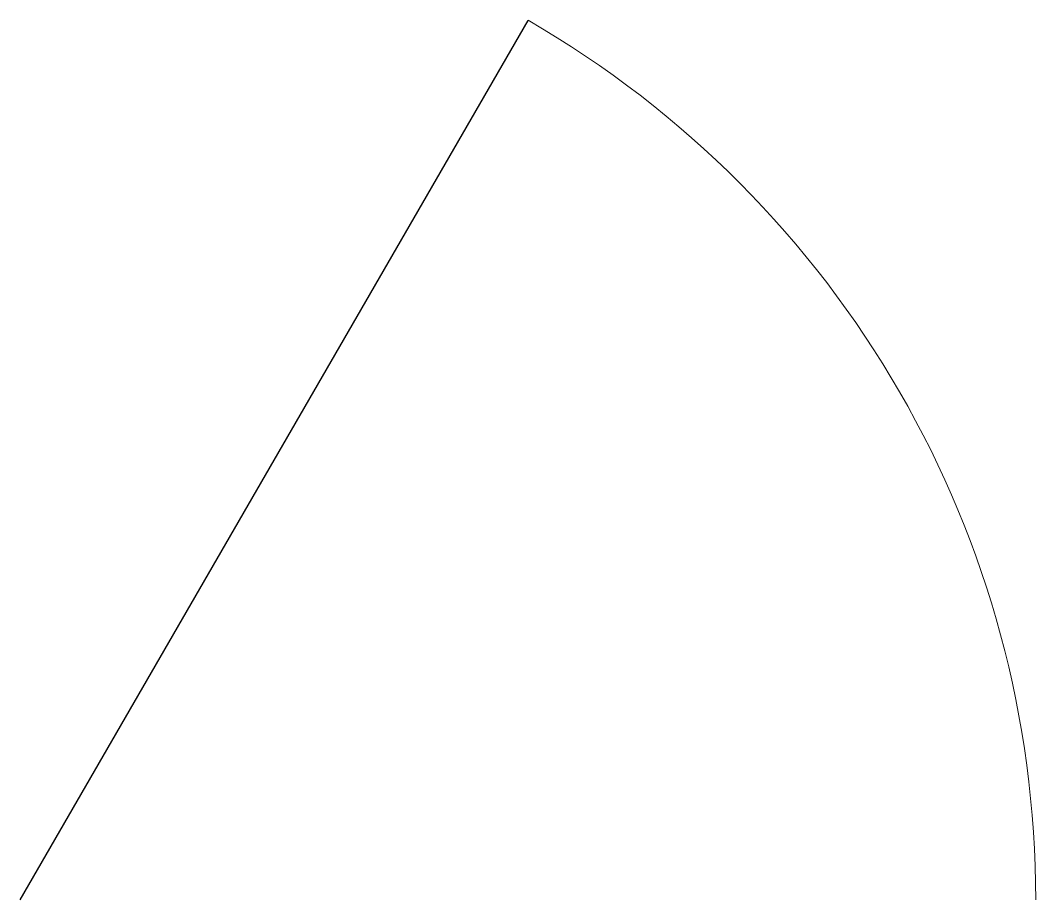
# Model space of a CAD drawing. Header units: millimetres. Extents: x 0 to 1800, y 0 to 1559.
import ezdxf

# ---------------------------------------------------------------- set-up
doc = ezdxf.new("R2010")
doc.units = ezdxf.units.MM
doc.layers.add('Furniture_家具立面', color=255, linetype='Continuous')

# ---------------------------------------------------------------- blocks, each defined once
blk = doc.blocks.new('单扇平面门02（半开）')
at = {"color": 4}
blk.add_line((0, 0), (900, -1558.8), dxfattribs=at)
at = {"color": 4, "lineweight": 13}
blk.add_arc((0, 0), 1800, 300, 0, dxfattribs=at)

msp = doc.modelspace()

# ---------------------------------------------------------------- block references
at = {"layer": 'Furniture_家具立面', "xscale": -1, "rotation": 180}
msp.add_blockref('单扇平面门02（半开）', (0, 0), dxfattribs=at)

doc.saveas('drawing.dxf')
